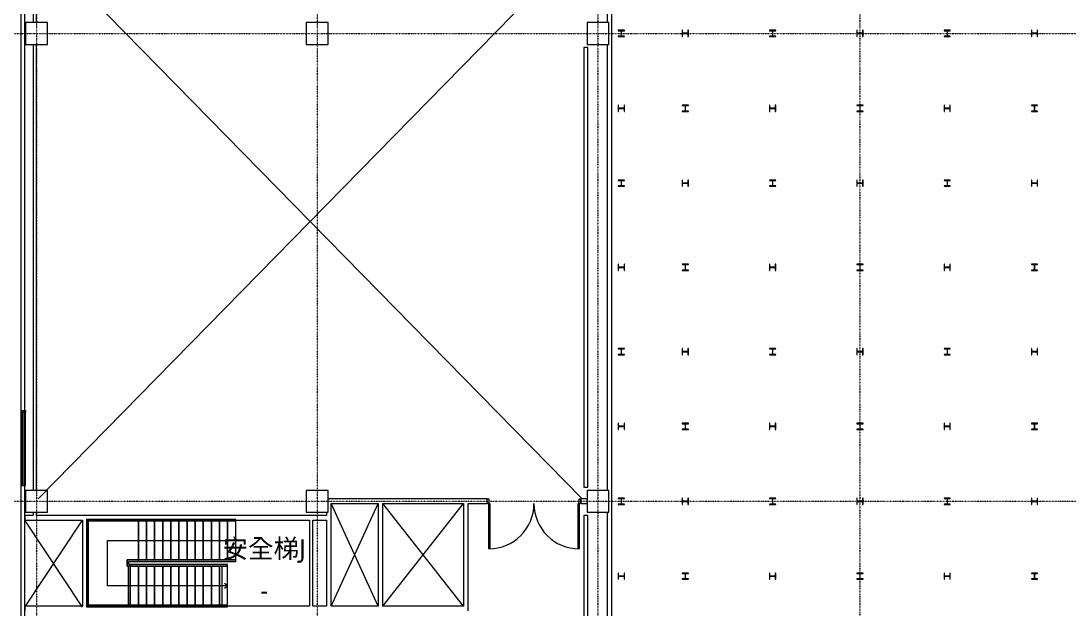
# Model space of a CAD drawing. Extents: x -32000 to 290600, y -111057 to 131250.
# Drawn here: x -500 to 33106, y 26546 to 45400 of the extents above; entities that cross this region are included whole.
import ezdxf
from ezdxf.enums import TextEntityAlignment as Align

# ---------------------------------------------------------------- set-up
doc = ezdxf.new("R2010")
doc.units = 0
doc.header["$LTSCALE"] = 5
for name, pattern in [('H12PL2$0$HIDDEN', [0.4, 0.3, -0.1]), ('H12PL2$0$JJP_三點線', [0.9, 0.3, -0.15, 0, -0.15, 0, -0.15, 0, -0.15]), ('H12PL2$0$JJP_虛線(退縮線、投影線、地下室範圍、非屬本工程、圖面分區)', [0.45, 0.3, -0.15])]:
    doc.linetypes.add(name, pattern=pattern)
for name, color, linetype in [('H12PL2$0$A-OBJE-2D', 252, 'Continuous'), ('H12PL2$0$A-STRS', 252, 'Continuous'), ('H12PL2$0$A-WALL-EX', 252, 'Continuous'), ('H12PL2$0$A-WALL-IN', 252, 'Continuous'), ('H12PL2$0$A-ZONE', 252, 'Continuous'), ('H12PL2$0$Door', 252, 'Continuous'), ('H12PL2$0$S-COL', 252, 'Continuous'), ('H12PL2$0$S-GRID', 252, 'Continuous'), ('H12PL2$0$Window', 252, 'Continuous')]:
    doc.layers.add(name, color=color, linetype=linetype)
doc.styles.add('H12PL2$0$Standard', font='', dxfattribs={"width": 0.8})
doc.styles.get('H12PL2$0$Standard').set_extended_font_data('Microsoft JhengHei')

# ---------------------------------------------------------------- blocks, each defined once
blk = doc.blocks.new('H12PL2')
at = {"layer": 'H12PL2$0$A-OBJE-2D', "lineweight": 0}
for p, q in [((50, 30075), (17500, 47875)), ((17500, 30075), (50, 47875)), ((9450, 26640), (10950, 29925)), ((10950, 26640), (9450, 29925)), ((11100, 26640), (13685, 29925)), ((13685, 26640), (11100, 29925)), ((-380, 26602.5), (1475, 29400)), ((1475, 26602.5), (-380, 29400))]:
    blk.add_line(p, q, dxfattribs=at)
at = {"layer": 'H12PL2$0$A-STRS', "lineweight": 0}
for p, q in [((3265, 29420), (1605, 29420)), ((1605, 29420), (1605, 26620)), ((1655, 26670), (1655, 29370)), ((1655, 29370), (3265, 29370)), ((3265, 29370), (1655, 29370)), ((1655, 29370), (1655, 26670)), ((3265, 29370), (1655, 29370)), ((1655, 29370), (1655, 26670)), ((3265, 29370), (3265, 29420)), ((6385, 29420), (3265, 29420)), ((3265, 29420), (3265, 29370)), ((3265, 29370), (6385, 29370)), ((6385, 29370), (3265, 29370)), ((3265, 29370), (3265, 28120)), ((3265, 29370), (3265, 28120)), ((3265, 28120), (3265, 29370)), ((3525, 29370), (3265, 29370)), ((3265, 29370), (3265, 28120)), ((3525, 29370), (3525, 28120)), ((3525, 28120), (3525, 29370)), ((3525, 29370), (3525, 28120)), ((3785, 29370), (3525, 29370)), ((3785, 29370), (3785, 28120)), ((3785, 28120), (3785, 29370)), ((3785, 29370), (3785, 28120)), ((4045, 29370), (3785, 29370)), ((4045, 29370), (4045, 28120)), ((4045, 28120), (4045, 29370)), ((4045, 29370), (4045, 28120)), ((4305, 29370), (4045, 29370)), ((4305, 29370), (4305, 28120)), ((4305, 28120), (4305, 29370)), ((4305, 29370), (4305, 28120)), ((4565, 29370), (4305, 29370)), ((4565, 29370), (4565, 28120)), ((4565, 28120), (4565, 29370)), ((4565, 29370), (4565, 28120)), ((4825, 29370), (4565, 29370)), ((4825, 29370), (4825, 28120)), ((4825, 28120), (4825, 29370)), ((4825, 29370), (4825, 28120)), ((5085, 29370), (4825, 29370)), ((5085, 29370), (5085, 28120)), ((5085, 28120), (5085, 29370)), ((5085, 29370), (5085, 28120)), ((5345, 29370), (5085, 29370)), ((5345, 29370), (5345, 28120)), ((5345, 28120), (5345, 29370)), ((5345, 29370), (5345, 28120)), ((5605, 29370), (5345, 29370)), ((5605, 29370), (5605, 28120)), ((5605, 28120), (5605, 29370)), ((5605, 29370), (5605, 28120)), ((5865, 29370), (5605, 29370)), ((5865, 29370), (5865, 28120)), ((5865, 28120), (5865, 29370)), ((5865, 29370), (5865, 28120)), ((6125, 29370), (5865, 29370)), ((6125, 29370), (6125, 28120)), ((6125, 28120), (6125, 29370)), ((6125, 29370), (6125, 28120)), ((6385, 29370), (6125, 29370)), ((6385, 29370), (6385, 29420)), ((6385, 28120), (6385, 29370)), ((6385, 28120), (6385, 29370)), ((2280, 27295), (2280, 28745)), ((2280, 28745), (3265, 28745)), ((3265, 28745), (6125, 28745)), ((6125, 28745), (6385, 28745)), ((3265, 28120), (2905, 28120)), ((2905, 28120), (2905, 27920)), ((2905, 27920), (2905, 28120)), ((2905, 28120), (3265, 28120)), ((2905, 27920), (2905, 28120)), ((2905, 28120), (3265, 28120)), ((2905, 27920), (3005, 27920)), ((2937.34, 27920), (2905, 27920)), ((3005, 27920), (2905, 27920)), ((3005, 27920), (2937.34, 27920)), ((2955, 27970), (2955, 28070)), ((2955, 28070), (3265, 28070)), ((3005, 27970), (2955, 27970)), ((6125, 27970), (3005, 27970)), ((3005, 27970), (3005, 27920)), ((3005, 27920), (3005, 27970)), ((3005, 27920), (6125, 27920)), ((6125, 27920), (3005, 27920)), ((3005, 26670), (3005, 27920)), ((3005, 26670), (3005, 27920)), ((3005, 26670), (3005, 27920)), ((3265, 27920), (3005, 27920)), ((3005, 27920), (3005, 26670)), ((3005, 26670), (3005, 27920)), ((3265, 28070), (3265, 28120)), ((6385, 28120), (3265, 28120)), ((3265, 28120), (3265, 28070)), ((3265, 28120), (6385, 28120)), ((3265, 28120), (3525, 28120)), ((3265, 28070), (6385, 28070)), ((3265, 26670), (3265, 27920)), ((3525, 27920), (3265, 27920)), ((3265, 27920), (3265, 26670)), ((3265, 26670), (3265, 27920)), ((3525, 28120), (3785, 28120)), ((3525, 26670), (3525, 27920)), ((3785, 27920), (3525, 27920)), ((3525, 27920), (3525, 26670)), ((3525, 26670), (3525, 27920)), ((3785, 28120), (4045, 28120)), ((3785, 26670), (3785, 27920)), ((4045, 27920), (3785, 27920)), ((3785, 27920), (3785, 26670)), ((3785, 26670), (3785, 27920)), ((4045, 28120), (4305, 28120)), ((4045, 26670), (4045, 27920)), ((4305, 27920), (4045, 27920)), ((4045, 27920), (4045, 26670)), ((4045, 26670), (4045, 27920)), ((4305, 28120), (4565, 28120)), ((4305, 26670), (4305, 27920)), ((4565, 27920), (4305, 27920)), ((4305, 27920), (4305, 26670)), ((4305, 26670), (4305, 27920)), ((4565, 28120), (4825, 28120)), ((4565, 26670), (4565, 27920)), ((4825, 27920), (4565, 27920)), ((4565, 27920), (4565, 26670)), ((4565, 26670), (4565, 27920)), ((4825, 28120), (5085, 28120)), ((4825, 26670), (4825, 27920)), ((5085, 27920), (4825, 27920)), ((4825, 27920), (4825, 26670)), ((4825, 26670), (4825, 27920)), ((5085, 28120), (5345, 28120)), ((5085, 26670), (5085, 27920)), ((5345, 27920), (5085, 27920)), ((5085, 27920), (5085, 26670)), ((5085, 26670), (5085, 27920)), ((5345, 28120), (5605, 28120)), ((5345, 26670), (5345, 27920)), ((5605, 27920), (5345, 27920)), ((5345, 27920), (5345, 26670)), ((5345, 26670), (5345, 27920)), ((5605, 28120), (5865, 28120)), ((5605, 26670), (5605, 27920)), ((5865, 27920), (5605, 27920)), ((5605, 27920), (5605, 26670)), ((5605, 26670), (5605, 27920)), ((5865, 28120), (6125, 28120)), ((5865, 26670), (5865, 27920)), ((6125, 27920), (5865, 27920)), ((5865, 27920), (5865, 26670)), ((5865, 26670), (5865, 27920)), ((6125, 28120), (6385, 28120)), ((6125, 27920), (6125, 27970)), ((6125, 26670), (6125, 27920)), ((6125, 26670), (6125, 27920)), ((6385, 28070), (6385, 28120)), ((3005, 27295), (2280, 27295)), ((5865, 27295), (3005, 27295)), ((6125, 27295), (5865, 27295)), ((6125, 27295), (6025, 27370)), ((6025, 27220), (6125, 27295)), ((1605, 26620), (3005, 26620)), ((3005, 26670), (1655, 26670)), ((1655, 26670), (2937.34, 26670)), ((1655, 26670), (3005, 26670)), ((2937.34, 26670), (3005, 26670)), ((6125, 26670), (3005, 26670)), ((3005, 26670), (3005, 26620)), ((3005, 26620), (3005, 26670)), ((3005, 26670), (6125, 26670)), ((3005, 26670), (3265, 26670)), ((3005, 26620), (6125, 26620)), ((3265, 26670), (3525, 26670)), ((3525, 26670), (3785, 26670)), ((3785, 26670), (4045, 26670)), ((4045, 26670), (4305, 26670)), ((4305, 26670), (4565, 26670)), ((4565, 26670), (4825, 26670)), ((4825, 26670), (5085, 26670)), ((5085, 26670), (5345, 26670)), ((5345, 26670), (5605, 26670)), ((5605, 26670), (5865, 26670)), ((5865, 26670), (6125, 26670)), ((6125, 26620), (6125, 26670))]:
    blk.add_line(p, q, dxfattribs=at)
at = {"layer": 'H12PL2$0$A-STRS', "linetype": 'H12PL2$0$JJP_虛線(退縮線、投影線、地下室範圍、非屬本工程、圖面分區)', "lineweight": 0}
for p, q in [((3265, 29370), (3265, 28120)), ((2937.34, 27920), (2937.34, 26670)), ((5945.91, 27920), (5945.91, 26670))]:
    blk.add_line(p, q, dxfattribs=at)
at = {"layer": 'H12PL2$0$A-STRS', "lineweight": 0, "flags": 128}
blk.add_lwpolyline([(6385, 28770, 1), (6385, 28720, 1)], format="xyb", close=True, dxfattribs=at)
at = {"layer": 'H12PL2$0$A-WALL-EX', "linetype": 'H12PL2$0$JJP_虛線(退縮線、投影線、地下室範圍、非屬本工程、圖面分區)', "lineweight": 0}
blk.add_line((-500, 82879.97), (-500, -2529.97), dxfattribs=at)
at = {"layer": 'H12PL2$0$A-WALL-EX', "lineweight": 0}
for p, q in [((-500, 32910), (-380, 32910)), ((-500, 32910), (-500, 30510)), ((-380, 30510), (-380, 32910)), ((-500, 30510), (-380, 30510))]:
    blk.add_line(p, q, dxfattribs=at)
at = {"layer": 'H12PL2$0$A-WALL-EX', "linetype": 'H12PL2$0$JJP_虛線(退縮線、投影線、地下室範圍、非屬本工程、圖面分區)', "lineweight": 0, "flags": 128}
blk.add_lwpolyline([(-380, -2529.97), (-380, 82879.97)], dxfattribs=at)
at = {"layer": 'H12PL2$0$A-WALL-EX', "lineweight": 0, "flags": 128}
for points in [[(-500, 45650), (-500, 32910)], [(-380, 32910), (-380, 45650)], [(-500, 30510), (-500, 25000)], [(-380, 25000), (-380, 30510)]]:
    blk.add_lwpolyline(points, dxfattribs=at)
at = {"layer": 'H12PL2$0$A-WALL-IN', "lineweight": 0}
for p, q in [((14450, 29925), (14450, 30075)), ((17450, 29925), (17450, 30075)), ((-380, 26640), (-380, 26490))]:
    blk.add_line(p, q, dxfattribs=at)
at = {"layer": 'H12PL2$0$A-WALL-IN', "lineweight": 0, "flags": 128}
for points in [[(18450, 450), (18450, 85450)], [(-112.5, 59650), (-112.5, 45350)], [(18300, 59650), (18300, 45350)], [(0, 45350), (0, 47925)], [(-112.5, 44650), (-112.5, 30350)], [(0, 30350), (0, 44650)], [(17672, 44550), (17550, 44550)], [(17550, 44550), (17550, 30450)], [(17672, 30450), (17672, 44550)], [(18300, 44650), (18300, 30350)], [(17550, 30450), (17672, 30450)], [(14450, 30075), (9350, 30075)], [(9450, 29550), (9450, 29925)], [(9450, 29925), (10950, 29925)], [(10950, 29925), (10950, 26640)], [(11100, 26640), (11100, 29925)], [(11100, 29925), (13685, 29925)], [(13685, 29925), (13685, 26640)], [(13835, 26640), (13835, 29925)], [(13835, 29925), (14450, 29925)], [(17650, 30075), (17450, 30075)], [(17450, 29925), (17650, 29925)], [(-112.5, 29650), (-112.5, 29550)], [(0, 29550), (0, 29650)], [(9300, 29650), (9300, 29550)], [(18300, 29650), (18300, 15350)], [(-112.5, 29550), (-380, 29550)], [(-380, 29550), (-380, 29400)], [(-380, 29400), (1475, 29400)], [(9300, 29550), (0, 29550)], [(1475, 29400), (1475, 26640)], [(1625, 26640), (1625, 29400)], [(1625, 29400), (8750, 29400)], [(8750, 29400), (8750, 26640)], [(8862.5, 26640), (8862.5, 29400)], [(8862.5, 29400), (9300, 29400)], [(9300, 29400), (9300, 26640)], [(9450, 29400), (9450, 29550)], [(9450, 26640), (9450, 29400)], [(17672, 29550), (17550, 29550)], [(17550, 29550), (17550, 15450)], [(17672, 15450), (17672, 29550)], [(1475, 26640), (-380, 26640)], [(8750, 26640), (1625, 26640)], [(9300, 26640), (8862.5, 26640)], [(10950, 26640), (9450, 26640)], [(13685, 26640), (11100, 26640)], [(13835, 26490), (13835, 26640)]]:
    blk.add_lwpolyline(points, dxfattribs=at)
at = {"layer": 'H12PL2$0$Door', "lineweight": 0}
for p, q in [((14450, 29925), (14450, 30075)), ((14450, 30075), (14500, 30075)), ((14500, 29925), (14450, 29925)), ((14500, 30075), (14500, 29925)), ((14500, 28475), (14500, 29925)), ((14500, 29925), (14530, 29925)), ((14530, 29925), (14530, 28475)), ((17370, 28475), (17370, 29925)), ((17370, 29925), (17400, 29925)), ((17400, 29925), (17400, 30075)), ((17400, 30075), (17450, 30075)), ((17400, 29925), (17400, 28475)), ((17450, 29925), (17400, 29925)), ((17450, 30075), (17450, 29925)), ((14530, 28475), (14500, 28475)), ((17400, 28475), (17370, 28475))]:
    blk.add_line(p, q, dxfattribs=at)
for centre, start, end in [((14500, 29925), 270, 0), ((17400, 29925), 180, 270)]:
    blk.add_arc(centre, 1450, start, end, dxfattribs=at)
at = {"layer": 'H12PL2$0$S-COL', "lineweight": 0, "flags": 128}
for points in [[(-350, 44650), (350, 44650), (350, 45350), (-350, 45350)], [(8650, 44650), (9350, 44650), (9350, 45350), (8650, 45350)], [(17650, 44650), (18350, 44650), (18350, 45350), (17650, 45350)], [(-350, 29650), (350, 29650), (350, 30350), (-350, 30350)], [(8650, 29650), (9350, 29650), (9350, 30350), (8650, 30350)], [(17650, 29650), (18350, 29650), (18350, 30350), (17650, 30350)]]:
    blk.add_lwpolyline(points, close=True, dxfattribs=at)
for points in [[(18850, 44900), (18850, 44912), (18767, 44912, -0.41421356), (18754, 44925), (18754, 45075, -0.41421356), (18767, 45088), (18850, 45088), (18850, 45100), (18650, 45100), (18650, 45088), (18733, 45088, -0.41421356), (18746, 45075), (18746, 44925, -0.41421356), (18733, 44912), (18650, 44912), (18650, 44900)], [(20900, 45100), (20888, 45100), (20888, 45017, -0.41421356), (20875, 45004), (20725, 45004, -0.41421356), (20712, 45017), (20712, 45100), (20700, 45100), (20700, 44900), (20712, 44900), (20712, 44983, -0.41421356), (20725, 44996), (20875, 44996, -0.41421356), (20888, 44983), (20888, 44900), (20900, 44900)], [(23700, 44900), (23700, 44912), (23617, 44912, -0.41421356), (23604, 44925), (23604, 45075, -0.41421356), (23617, 45088), (23700, 45088), (23700, 45100), (23500, 45100), (23500, 45088), (23583, 45088, -0.41421356), (23596, 45075), (23596, 44925, -0.41421356), (23583, 44912), (23500, 44912), (23500, 44900)], [(26500, 45100), (26488, 45100), (26488, 45017, -0.41421356), (26475, 45004), (26325, 45004, -0.41421356), (26312, 45017), (26312, 45100), (26300, 45100), (26300, 44900), (26312, 44900), (26312, 44983, -0.41421356), (26325, 44996), (26475, 44996, -0.41421356), (26488, 44983), (26488, 44900), (26500, 44900)], [(29300, 44900), (29300, 44912), (29217, 44912, -0.41421356), (29204, 44925), (29204, 45075, -0.41421356), (29217, 45088), (29300, 45088), (29300, 45100), (29100, 45100), (29100, 45088), (29183, 45088, -0.41421356), (29196, 45075), (29196, 44925, -0.41421356), (29183, 44912), (29100, 44912), (29100, 44900)], [(32100, 45100), (32088, 45100), (32088, 45017, -0.41421356), (32075, 45004), (31925, 45004, -0.41421356), (31912, 45017), (31912, 45100), (31900, 45100), (31900, 44900), (31912, 44900), (31912, 44983, -0.41421356), (31925, 44996), (32075, 44996, -0.41421356), (32088, 44983), (32088, 44900), (32100, 44900)], [(18850, 42700), (18838, 42700), (18838, 42617, -0.41421356), (18825, 42604), (18675, 42604, -0.41421356), (18662, 42617), (18662, 42700), (18650, 42700), (18650, 42500), (18662, 42500), (18662, 42583, -0.41421356), (18675, 42596), (18825, 42596, -0.41421356), (18838, 42583), (18838, 42500), (18850, 42500)], [(20900, 42500), (20900, 42512), (20817, 42512, -0.41421356), (20804, 42525), (20804, 42675, -0.41421356), (20817, 42688), (20900, 42688), (20900, 42700), (20700, 42700), (20700, 42688), (20783, 42688, -0.41421356), (20796, 42675), (20796, 42525, -0.41421356), (20783, 42512), (20700, 42512), (20700, 42500)], [(23700, 42700), (23688, 42700), (23688, 42617, -0.41421356), (23675, 42604), (23525, 42604, -0.41421356), (23512, 42617), (23512, 42700), (23500, 42700), (23500, 42500), (23512, 42500), (23512, 42583, -0.41421356), (23525, 42596), (23675, 42596, -0.41421356), (23688, 42583), (23688, 42500), (23700, 42500)], [(26500, 42500), (26500, 42512), (26417, 42512, -0.41421356), (26404, 42525), (26404, 42675, -0.41421356), (26417, 42688), (26500, 42688), (26500, 42700), (26300, 42700), (26300, 42688), (26383, 42688, -0.41421356), (26396, 42675), (26396, 42525, -0.41421356), (26383, 42512), (26300, 42512), (26300, 42500)], [(29300, 42700), (29288, 42700), (29288, 42617, -0.41421356), (29275, 42604), (29125, 42604, -0.41421356), (29112, 42617), (29112, 42700), (29100, 42700), (29100, 42500), (29112, 42500), (29112, 42583, -0.41421356), (29125, 42596), (29275, 42596, -0.41421356), (29288, 42583), (29288, 42500), (29300, 42500)], [(32100, 42500), (32100, 42512), (32017, 42512, -0.41421356), (32004, 42525), (32004, 42675, -0.41421356), (32017, 42688), (32100, 42688), (32100, 42700), (31900, 42700), (31900, 42688), (31983, 42688, -0.41421356), (31996, 42675), (31996, 42525, -0.41421356), (31983, 42512), (31900, 42512), (31900, 42500)], [(18850, 40100), (18850, 40112), (18767, 40112, -0.41421356), (18754, 40125), (18754, 40275, -0.41421356), (18767, 40288), (18850, 40288), (18850, 40300), (18650, 40300), (18650, 40288), (18733, 40288, -0.41421356), (18746, 40275), (18746, 40125, -0.41421356), (18733, 40112), (18650, 40112), (18650, 40100)], [(20900, 40300), (20888, 40300), (20888, 40217, -0.41421356), (20875, 40204), (20725, 40204, -0.41421356), (20712, 40217), (20712, 40300), (20700, 40300), (20700, 40100), (20712, 40100), (20712, 40183, -0.41421356), (20725, 40196), (20875, 40196, -0.41421356), (20888, 40183), (20888, 40100), (20900, 40100)], [(23700, 40100), (23700, 40112), (23617, 40112, -0.41421356), (23604, 40125), (23604, 40275, -0.41421356), (23617, 40288), (23700, 40288), (23700, 40300), (23500, 40300), (23500, 40288), (23583, 40288, -0.41421356), (23596, 40275), (23596, 40125, -0.41421356), (23583, 40112), (23500, 40112), (23500, 40100)], [(26500, 40300), (26488, 40300), (26488, 40217, -0.41421356), (26475, 40204), (26325, 40204, -0.41421356), (26312, 40217), (26312, 40300), (26300, 40300), (26300, 40100), (26312, 40100), (26312, 40183, -0.41421356), (26325, 40196), (26475, 40196, -0.41421356), (26488, 40183), (26488, 40100), (26500, 40100)], [(29300, 40100), (29300, 40112), (29217, 40112, -0.41421356), (29204, 40125), (29204, 40275, -0.41421356), (29217, 40288), (29300, 40288), (29300, 40300), (29100, 40300), (29100, 40288), (29183, 40288, -0.41421356), (29196, 40275), (29196, 40125, -0.41421356), (29183, 40112), (29100, 40112), (29100, 40100)], [(32100, 40300), (32088, 40300), (32088, 40217, -0.41421356), (32075, 40204), (31925, 40204, -0.41421356), (31912, 40217), (31912, 40300), (31900, 40300), (31900, 40100), (31912, 40100), (31912, 40183, -0.41421356), (31925, 40196), (32075, 40196, -0.41421356), (32088, 40183), (32088, 40100), (32100, 40100)], [(18850, 37600), (18838, 37600), (18838, 37517, -0.41421356), (18825, 37504), (18675, 37504, -0.41421356), (18662, 37517), (18662, 37600), (18650, 37600), (18650, 37400), (18662, 37400), (18662, 37483, -0.41421356), (18675, 37496), (18825, 37496, -0.41421356), (18838, 37483), (18838, 37400), (18850, 37400)], [(20900, 37400), (20900, 37412), (20817, 37412, -0.41421356), (20804, 37425), (20804, 37575, -0.41421356), (20817, 37588), (20900, 37588), (20900, 37600), (20700, 37600), (20700, 37588), (20783, 37588, -0.41421356), (20796, 37575), (20796, 37425, -0.41421356), (20783, 37412), (20700, 37412), (20700, 37400)], [(23700, 37600), (23688, 37600), (23688, 37517, -0.41421356), (23675, 37504), (23525, 37504, -0.41421356), (23512, 37517), (23512, 37600), (23500, 37600), (23500, 37400), (23512, 37400), (23512, 37483, -0.41421356), (23525, 37496), (23675, 37496, -0.41421356), (23688, 37483), (23688, 37400), (23700, 37400)], [(26500, 37400), (26500, 37412), (26417, 37412, -0.41421356), (26404, 37425), (26404, 37575, -0.41421356), (26417, 37588), (26500, 37588), (26500, 37600), (26300, 37600), (26300, 37588), (26383, 37588, -0.41421356), (26396, 37575), (26396, 37425, -0.41421356), (26383, 37412), (26300, 37412), (26300, 37400)], [(29300, 37600), (29288, 37600), (29288, 37517, -0.41421356), (29275, 37504), (29125, 37504, -0.41421356), (29112, 37517), (29112, 37600), (29100, 37600), (29100, 37400), (29112, 37400), (29112, 37483, -0.41421356), (29125, 37496), (29275, 37496, -0.41421356), (29288, 37483), (29288, 37400), (29300, 37400)], [(32100, 37400), (32100, 37412), (32017, 37412, -0.41421356), (32004, 37425), (32004, 37575, -0.41421356), (32017, 37588), (32100, 37588), (32100, 37600), (31900, 37600), (31900, 37588), (31983, 37588, -0.41421356), (31996, 37575), (31996, 37425, -0.41421356), (31983, 37412), (31900, 37412), (31900, 37400)], [(18850, 34700), (18850, 34712), (18767, 34712, -0.41421356), (18754, 34725), (18754, 34875, -0.41421356), (18767, 34888), (18850, 34888), (18850, 34900), (18650, 34900), (18650, 34888), (18733, 34888, -0.41421356), (18746, 34875), (18746, 34725, -0.41421356), (18733, 34712), (18650, 34712), (18650, 34700)], [(20900, 34900), (20888, 34900), (20888, 34817, -0.41421356), (20875, 34804), (20725, 34804, -0.41421356), (20712, 34817), (20712, 34900), (20700, 34900), (20700, 34700), (20712, 34700), (20712, 34783, -0.41421356), (20725, 34796), (20875, 34796, -0.41421356), (20888, 34783), (20888, 34700), (20900, 34700)], [(23700, 34700), (23700, 34712), (23617, 34712, -0.41421356), (23604, 34725), (23604, 34875, -0.41421356), (23617, 34888), (23700, 34888), (23700, 34900), (23500, 34900), (23500, 34888), (23583, 34888, -0.41421356), (23596, 34875), (23596, 34725, -0.41421356), (23583, 34712), (23500, 34712), (23500, 34700)], [(26500, 34900), (26488, 34900), (26488, 34817, -0.41421356), (26475, 34804), (26325, 34804, -0.41421356), (26312, 34817), (26312, 34900), (26300, 34900), (26300, 34700), (26312, 34700), (26312, 34783, -0.41421356), (26325, 34796), (26475, 34796, -0.41421356), (26488, 34783), (26488, 34700), (26500, 34700)], [(29300, 34700), (29300, 34712), (29217, 34712, -0.41421356), (29204, 34725), (29204, 34875, -0.41421356), (29217, 34888), (29300, 34888), (29300, 34900), (29100, 34900), (29100, 34888), (29183, 34888, -0.41421356), (29196, 34875), (29196, 34725, -0.41421356), (29183, 34712), (29100, 34712), (29100, 34700)], [(32100, 34900), (32088, 34900), (32088, 34817, -0.41421356), (32075, 34804), (31925, 34804, -0.41421356), (31912, 34817), (31912, 34900), (31900, 34900), (31900, 34700), (31912, 34700), (31912, 34783, -0.41421356), (31925, 34796), (32075, 34796, -0.41421356), (32088, 34783), (32088, 34700), (32100, 34700)], [(18850, 32500), (18838, 32500), (18838, 32417, -0.41421356), (18825, 32404), (18675, 32404, -0.41421356), (18662, 32417), (18662, 32500), (18650, 32500), (18650, 32300), (18662, 32300), (18662, 32383, -0.41421356), (18675, 32396), (18825, 32396, -0.41421356), (18838, 32383), (18838, 32300), (18850, 32300)], [(20900, 32300), (20900, 32312), (20817, 32312, -0.41421356), (20804, 32325), (20804, 32475, -0.41421356), (20817, 32488), (20900, 32488), (20900, 32500), (20700, 32500), (20700, 32488), (20783, 32488, -0.41421356), (20796, 32475), (20796, 32325, -0.41421356), (20783, 32312), (20700, 32312), (20700, 32300)], [(23700, 32500), (23688, 32500), (23688, 32417, -0.41421356), (23675, 32404), (23525, 32404, -0.41421356), (23512, 32417), (23512, 32500), (23500, 32500), (23500, 32300), (23512, 32300), (23512, 32383, -0.41421356), (23525, 32396), (23675, 32396, -0.41421356), (23688, 32383), (23688, 32300), (23700, 32300)], [(26500, 32300), (26500, 32312), (26417, 32312, -0.41421356), (26404, 32325), (26404, 32475, -0.41421356), (26417, 32488), (26500, 32488), (26500, 32500), (26300, 32500), (26300, 32488), (26383, 32488, -0.41421356), (26396, 32475), (26396, 32325, -0.41421356), (26383, 32312), (26300, 32312), (26300, 32300)], [(29300, 32500), (29288, 32500), (29288, 32417, -0.41421356), (29275, 32404), (29125, 32404, -0.41421356), (29112, 32417), (29112, 32500), (29100, 32500), (29100, 32300), (29112, 32300), (29112, 32383, -0.41421356), (29125, 32396), (29275, 32396, -0.41421356), (29288, 32383), (29288, 32300), (29300, 32300)], [(32100, 32300), (32100, 32312), (32017, 32312, -0.41421356), (32004, 32325), (32004, 32475, -0.41421356), (32017, 32488), (32100, 32488), (32100, 32500), (31900, 32500), (31900, 32488), (31983, 32488, -0.41421356), (31996, 32475), (31996, 32325, -0.41421356), (31983, 32312), (31900, 32312), (31900, 32300)], [(18850, 29900), (18850, 29912), (18767, 29912, -0.41421356), (18754, 29925), (18754, 30075, -0.41421356), (18767, 30088), (18850, 30088), (18850, 30100), (18650, 30100), (18650, 30088), (18733, 30088, -0.41421356), (18746, 30075), (18746, 29925, -0.41421356), (18733, 29912), (18650, 29912), (18650, 29900)], [(20900, 30100), (20888, 30100), (20888, 30017, -0.41421356), (20875, 30004), (20725, 30004, -0.41421356), (20712, 30017), (20712, 30100), (20700, 30100), (20700, 29900), (20712, 29900), (20712, 29983, -0.41421356), (20725, 29996), (20875, 29996, -0.41421356), (20888, 29983), (20888, 29900), (20900, 29900)], [(23700, 29900), (23700, 29912), (23617, 29912, -0.41421356), (23604, 29925), (23604, 30075, -0.41421356), (23617, 30088), (23700, 30088), (23700, 30100), (23500, 30100), (23500, 30088), (23583, 30088, -0.41421356), (23596, 30075), (23596, 29925, -0.41421356), (23583, 29912), (23500, 29912), (23500, 29900)], [(26500, 30100), (26488, 30100), (26488, 30017, -0.41421356), (26475, 30004), (26325, 30004, -0.41421356), (26312, 30017), (26312, 30100), (26300, 30100), (26300, 29900), (26312, 29900), (26312, 29983, -0.41421356), (26325, 29996), (26475, 29996, -0.41421356), (26488, 29983), (26488, 29900), (26500, 29900)], [(29300, 29900), (29300, 29912), (29217, 29912, -0.41421356), (29204, 29925), (29204, 30075, -0.41421356), (29217, 30088), (29300, 30088), (29300, 30100), (29100, 30100), (29100, 30088), (29183, 30088, -0.41421356), (29196, 30075), (29196, 29925, -0.41421356), (29183, 29912), (29100, 29912), (29100, 29900)], [(32100, 30100), (32088, 30100), (32088, 30017, -0.41421356), (32075, 30004), (31925, 30004, -0.41421356), (31912, 30017), (31912, 30100), (31900, 30100), (31900, 29900), (31912, 29900), (31912, 29983, -0.41421356), (31925, 29996), (32075, 29996, -0.41421356), (32088, 29983), (32088, 29900), (32100, 29900)], [(18850, 27700), (18838, 27700), (18838, 27617, -0.41421356), (18825, 27604), (18675, 27604, -0.41421356), (18662, 27617), (18662, 27700), (18650, 27700), (18650, 27500), (18662, 27500), (18662, 27583, -0.41421356), (18675, 27596), (18825, 27596, -0.41421356), (18838, 27583), (18838, 27500), (18850, 27500)], [(20900, 27500), (20900, 27512), (20817, 27512, -0.41421356), (20804, 27525), (20804, 27675, -0.41421356), (20817, 27688), (20900, 27688), (20900, 27700), (20700, 27700), (20700, 27688), (20783, 27688, -0.41421356), (20796, 27675), (20796, 27525, -0.41421356), (20783, 27512), (20700, 27512), (20700, 27500)], [(23700, 27700), (23688, 27700), (23688, 27617, -0.41421356), (23675, 27604), (23525, 27604, -0.41421356), (23512, 27617), (23512, 27700), (23500, 27700), (23500, 27500), (23512, 27500), (23512, 27583, -0.41421356), (23525, 27596), (23675, 27596, -0.41421356), (23688, 27583), (23688, 27500), (23700, 27500)], [(26500, 27500), (26500, 27512), (26417, 27512, -0.41421356), (26404, 27525), (26404, 27675, -0.41421356), (26417, 27688), (26500, 27688), (26500, 27700), (26300, 27700), (26300, 27688), (26383, 27688, -0.41421356), (26396, 27675), (26396, 27525, -0.41421356), (26383, 27512), (26300, 27512), (26300, 27500)], [(29300, 27700), (29288, 27700), (29288, 27617, -0.41421356), (29275, 27604), (29125, 27604, -0.41421356), (29112, 27617), (29112, 27700), (29100, 27700), (29100, 27500), (29112, 27500), (29112, 27583, -0.41421356), (29125, 27596), (29275, 27596, -0.41421356), (29288, 27583), (29288, 27500), (29300, 27500)], [(32100, 27500), (32100, 27512), (32017, 27512, -0.41421356), (32004, 27525), (32004, 27675, -0.41421356), (32017, 27688), (32100, 27688), (32100, 27700), (31900, 27700), (31900, 27688), (31983, 27688, -0.41421356), (31996, 27675), (31996, 27525, -0.41421356), (31983, 27512), (31900, 27512), (31900, 27500)]]:
    blk.add_lwpolyline(points, format="xyb", close=True, dxfattribs=at)
at = {"layer": 'H12PL2$0$S-GRID', "linetype": 'H12PL2$0$JJP_三點線', "lineweight": 0}
for p, q in [((0, 128250), (0, -28000)), ((9000, 128250), (9000, -28000)), ((18000, 128250), (18000, -28000)), ((26400, 128250), (26400, -28000)), ((-29000, 45000), (289600, 45000)), ((-29000, 30000), (289600, 30000))]:
    blk.add_line(p, q, dxfattribs=at)
at = {"layer": 'H12PL2$0$Window', "lineweight": 0}
for p, q in [((-450, 32910), (-350, 32910)), ((-450, 32910), (-450, 32860)), ((-450, 30560), (-450, 32860)), ((-450, 32860), (-350, 32860)), ((-350, 32910), (-350, 32860)), ((-350, 30560), (-350, 32860)), ((-450, 30560), (-350, 30560)), ((-450, 30510), (-450, 30560)), ((-450, 30510), (-350, 30510)), ((-350, 30510), (-350, 30560))]:
    blk.add_line(p, q, dxfattribs=at)
at = {"layer": 'H12PL2$0$Window', "linetype": 'H12PL2$0$HIDDEN', "lineweight": 0}
blk.add_line((-400, 30560), (-400, 32860), dxfattribs=at)
at = {"layer": 'H12PL2$0$A-ZONE', "style": 'H12PL2$0$Standard'}
for s, p in [('安全梯J', (7297.91, 28785.24)), ('-', (7297.91, 27443.35))]:
    blk.add_text(s, height=600, dxfattribs=at).set_placement(p, align=Align.TOP_CENTER)

msp = doc.modelspace()

# ---------------------------------------------------------------- block references
msp.add_blockref('H12PL2', (0, 0))

doc.saveas('drawing.dxf')
